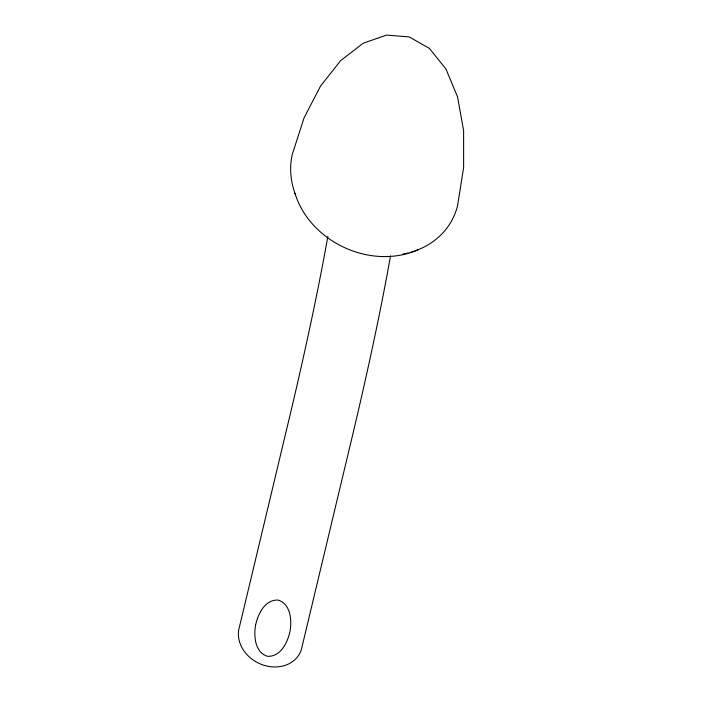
<?xml version="1.0" encoding="UTF-8"?>
<svg xmlns="http://www.w3.org/2000/svg" width="702" height="702" viewBox="0 0 702 702"><rect width="100%" height="100%" fill="white"/><g stroke="black" fill="none" stroke-linecap="round" stroke-linejoin="round"><path stroke-width="1.05" d="M417.83 249.912C370.717 270.226 309.968 242.129 294.928 193.19M410.179 252.448A86.978 72.868 26.5 0 0 457.616 205.361L463.636 167.515L463.61 130.502L457.555 96.85L445.867 68.84L429.352 48.377L409.126 36.873L386.583 35.1L363.25 43.182L340.716 60.565L320.524 86.074L304.036 117.954L292.392 154.054A86.978 72.868 26.5 0 0 295.647 195.13M408.037 253.018A86.978 72.868 26.5 0 1 402.623 254.185M390.54 255.888A825.341 86.004 -72.7 0 1 351.044 441.646L302.202 646.103A33.073 27.703 26.5 0 1 263.952 665.277A33.073 27.703 26.5 0 1 239.514 626.64L288.355 422.183A825.341 86.004 -72.7 0 0 327.852 236.425M255.572 625.219C253.676 636.24 254.887 652.448 267.515 656.317C280.765 656.896 287.741 642.269 290.04 631.177C291.935 620.147 290.725 603.939 278.097 600.07C264.856 599.49 257.88 614.118 255.572 625.219"/></g></svg>
